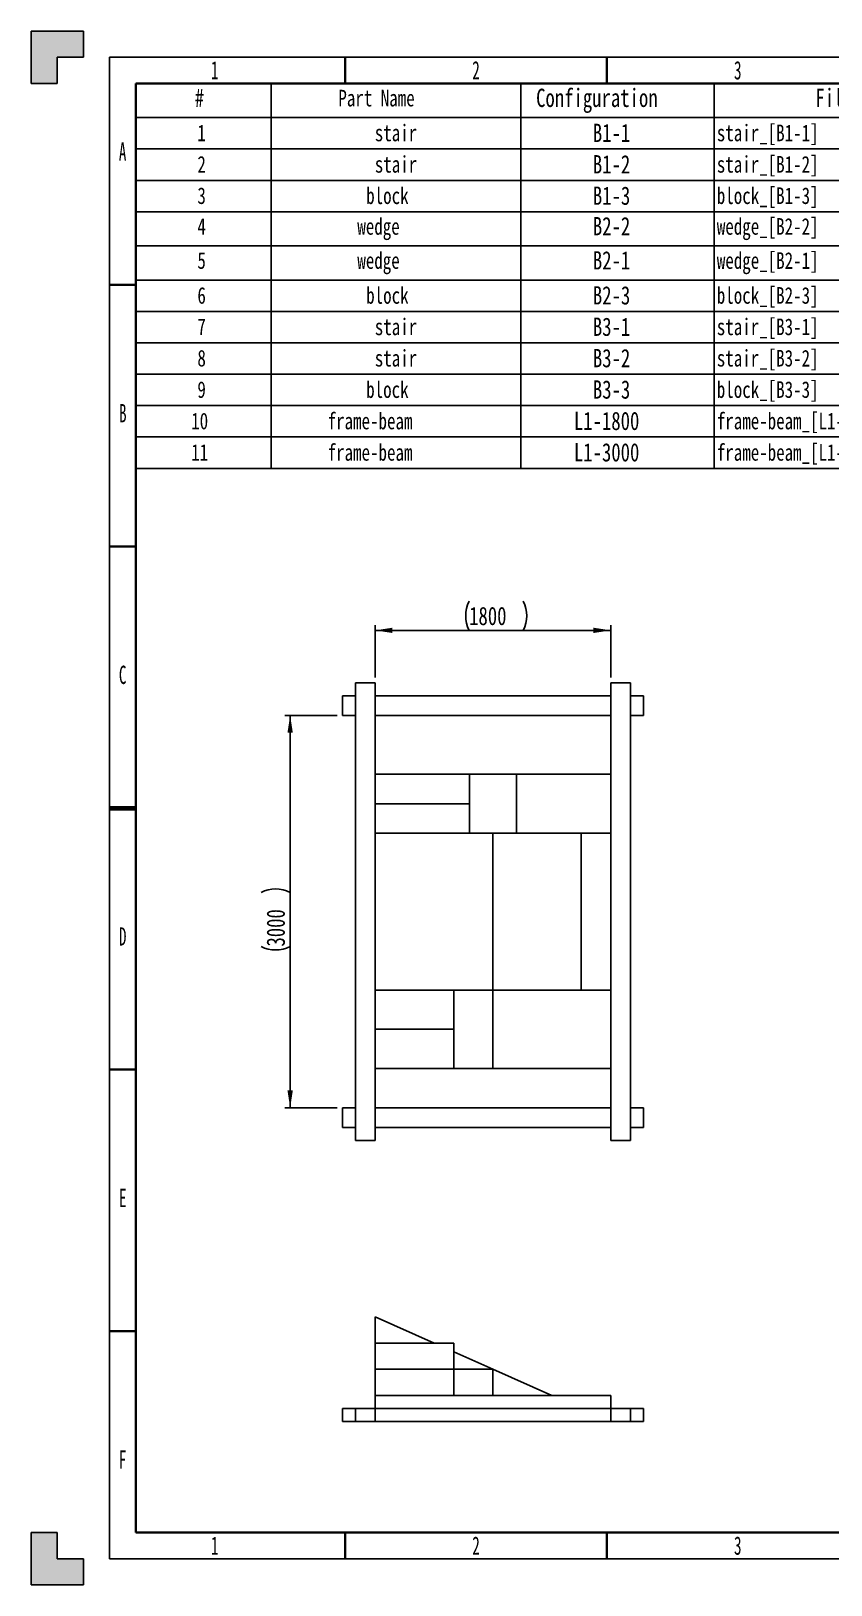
# Model space of a CAD drawing. Header units: millimetres. Extents: x 0 to 420, y 0 to 297.
# Drawn here: x 0 to 152.8, y 0 to 297 of the extents above; entities that cross this region are included whole.
import ezdxf

# ---------------------------------------------------------------- set-up
doc = ezdxf.new("R2010")
doc.units = ezdxf.units.MM
for name, color, linetype in [('BORDER', 7, 'Continuous'), ('MODELS', 7, 'Continuous'), ('REFERENCE', 9, 'Continuous')]:
    doc.layers.add(name, color=color, linetype=linetype)
doc.styles.add('SLDTEXTSTYLE0', font='TXT', dxfattribs={"width": 0.605})
doc.styles.add('SLDTEXTSTYLE1', font='TXT', dxfattribs={"width": 0.75})
doc.dimstyles.new('SLDDIMSTYLE2', dxfattribs={"dimtxt": 3.5, "dimasz": 3.302, "dimexe": 0, "dimexo": 0.0625, "dimgap": 0.875, "dimtad": 1, "dimdec": 3, "dimlfac": 40, "dimrnd": 1e-09, "dimzin": 12, "dimdsep": 46, "dimtxsty": 'SLDTEXTSTYLE1', "dimsah": 1, "dimcen": 0.09, "dimadec": 0, "dimazin": 3, "dimtfac": 1, "dimtdec": 3, "dimtofl": 0, "dimtmove": 0, "dimatfit": 3, "dimfxl": 1, "dimfrac": 2, "dimtolj": 1, "dimtzin": 12, "dimarcsym": 0})

# ---------------------------------------------------------------- blocks, each defined once
blk = doc.blocks.new('SW_TABLEANNOTATION_0')
at = {"layer": 'MODELS', "color": 0}
for p, q in [((0, 0), (0, -6.53)), ((0, 0), (25.88, 0)), ((25.88, 0), (25.88, -6.53)), ((25.88, 0), (73.53, 0)), ((73.53, 0), (73.53, -6.53)), ((73.53, 0), (110.5, 0)), ((110.5, 0), (110.5, -6.53)), ((110.5, 0), (184.06, 0)), ((184.06, 0), (184.06, -6.53)), ((184.06, 0), (207.94, 0)), ((207.94, 0), (207.94, -6.53)), ((207.94, 0), (229.36, 0)), ((229.36, 0), (229.36, -6.53)), ((0, -6.53), (25.88, -6.53)), ((0, -6.53), (0, -12.53)), ((25.88, -6.53), (73.53, -6.53)), ((25.88, -6.53), (25.88, -12.53)), ((73.53, -6.53), (110.5, -6.53)), ((73.53, -6.53), (73.53, -12.53)), ((110.5, -6.53), (184.06, -6.53)), ((110.5, -6.53), (110.5, -12.53)), ((184.06, -6.53), (207.94, -6.53)), ((184.06, -6.53), (184.06, -12.53)), ((207.94, -6.53), (229.36, -6.53)), ((207.94, -6.53), (207.94, -12.53)), ((229.36, -6.53), (229.36, -12.53)), ((0, -12.53), (0, -18.53)), ((0, -12.53), (25.88, -12.53)), ((25.88, -12.53), (25.88, -18.53)), ((25.88, -12.53), (73.53, -12.53)), ((73.53, -12.53), (73.53, -18.53)), ((73.53, -12.53), (110.5, -12.53)), ((110.5, -12.53), (110.5, -18.53)), ((110.5, -12.53), (184.06, -12.53)), ((184.06, -12.53), (184.06, -18.53)), ((184.06, -12.53), (207.94, -12.53)), ((207.94, -12.53), (207.94, -18.53)), ((207.94, -12.53), (229.36, -12.53)), ((229.36, -12.53), (229.36, -18.53)), ((0, -18.53), (0, -24.53)), ((0, -18.53), (25.88, -18.53)), ((25.88, -18.53), (25.88, -24.53)), ((25.88, -18.53), (73.53, -18.53)), ((73.53, -18.53), (73.53, -24.53)), ((73.53, -18.53), (110.5, -18.53)), ((110.5, -18.53), (110.5, -24.53)), ((110.5, -18.53), (184.06, -18.53)), ((184.06, -18.53), (184.06, -24.53)), ((184.06, -18.53), (207.94, -18.53)), ((207.94, -18.53), (207.94, -24.53)), ((207.94, -18.53), (229.36, -18.53)), ((229.36, -18.53), (229.36, -24.53)), ((0, -24.53), (0, -31.05)), ((0, -24.53), (25.88, -24.53)), ((25.88, -24.53), (25.88, -31.05)), ((25.88, -24.53), (73.53, -24.53)), ((73.53, -24.53), (73.53, -31.05)), ((73.53, -24.53), (110.5, -24.53)), ((110.5, -24.53), (110.5, -31.05)), ((110.5, -24.53), (184.06, -24.53)), ((184.06, -24.53), (184.06, -31.05)), ((184.06, -24.53), (207.94, -24.53)), ((207.94, -24.53), (207.94, -31.05)), ((207.94, -24.53), (229.36, -24.53)), ((229.36, -24.53), (229.36, -31.05)), ((0, -31.05), (0, -37.58)), ((0, -31.05), (25.88, -31.05)), ((25.88, -31.05), (25.88, -37.58)), ((25.88, -31.05), (73.53, -31.05)), ((73.53, -31.05), (73.53, -37.58)), ((73.53, -31.05), (110.5, -31.05)), ((110.5, -31.05), (110.5, -37.58)), ((110.5, -31.05), (184.06, -31.05)), ((184.06, -31.05), (184.06, -37.58)), ((184.06, -31.05), (207.94, -31.05)), ((207.94, -31.05), (207.94, -37.58)), ((207.94, -31.05), (229.36, -31.05)), ((229.36, -31.05), (229.36, -37.58)), ((0, -37.58), (0, -43.58)), ((0, -37.58), (25.88, -37.58)), ((25.88, -37.58), (25.88, -43.58)), ((25.88, -37.58), (73.53, -37.58)), ((73.53, -37.58), (73.53, -43.58)), ((73.53, -37.58), (110.5, -37.58)), ((110.5, -37.58), (110.5, -43.58)), ((110.5, -37.58), (184.06, -37.58)), ((184.06, -37.58), (184.06, -43.58)), ((184.06, -37.58), (207.94, -37.58)), ((207.94, -37.58), (207.94, -43.58)), ((207.94, -37.58), (229.36, -37.58)), ((229.36, -37.58), (229.36, -43.58)), ((0, -43.58), (0, -49.58)), ((0, -43.58), (25.88, -43.58)), ((25.88, -43.58), (25.88, -49.58)), ((25.88, -43.58), (73.53, -43.58)), ((73.53, -43.58), (73.53, -49.58)), ((73.53, -43.58), (110.5, -43.58)), ((110.5, -43.58), (110.5, -49.58)), ((110.5, -43.58), (184.06, -43.58)), ((184.06, -43.58), (184.06, -49.58)), ((184.06, -43.58), (207.94, -43.58)), ((207.94, -43.58), (207.94, -49.58)), ((207.94, -43.58), (229.36, -43.58)), ((229.36, -43.58), (229.36, -49.58)), ((0, -49.58), (0, -55.58)), ((0, -49.58), (25.88, -49.58)), ((25.88, -49.58), (25.88, -55.58)), ((25.88, -49.58), (73.53, -49.58)), ((73.53, -49.58), (73.53, -55.58)), ((73.53, -49.58), (110.5, -49.58)), ((110.5, -49.58), (110.5, -55.58)), ((110.5, -49.58), (184.06, -49.58)), ((184.06, -49.58), (184.06, -55.58)), ((184.06, -49.58), (207.94, -49.58)), ((207.94, -49.58), (207.94, -55.58)), ((207.94, -49.58), (229.36, -49.58)), ((229.36, -49.58), (229.36, -55.58)), ((0, -55.58), (0, -61.58)), ((0, -55.58), (25.88, -55.58)), ((25.88, -55.58), (25.88, -61.58)), ((25.88, -55.58), (73.53, -55.58)), ((73.53, -55.58), (73.53, -61.58)), ((73.53, -55.58), (110.5, -55.58)), ((110.5, -55.58), (110.5, -61.58)), ((110.5, -55.58), (184.06, -55.58)), ((184.06, -55.58), (184.06, -61.58)), ((184.06, -55.58), (207.94, -55.58)), ((207.94, -55.58), (207.94, -61.58)), ((207.94, -55.58), (229.36, -55.58)), ((229.36, -55.58), (229.36, -61.58)), ((0, -61.58), (0, -67.58)), ((0, -61.58), (25.88, -61.58)), ((25.88, -61.58), (25.88, -67.58)), ((25.88, -61.58), (73.53, -61.58)), ((73.53, -61.58), (73.53, -67.58)), ((73.53, -61.58), (110.5, -61.58)), ((110.5, -61.58), (110.5, -67.58)), ((110.5, -61.58), (184.06, -61.58)), ((184.06, -61.58), (184.06, -67.58)), ((184.06, -61.58), (207.94, -61.58)), ((207.94, -61.58), (207.94, -67.58)), ((207.94, -61.58), (229.36, -61.58)), ((229.36, -61.58), (229.36, -67.58)), ((0, -67.58), (0, -73.58)), ((0, -67.58), (25.88, -67.58)), ((25.88, -67.58), (25.88, -73.58)), ((25.88, -67.58), (73.53, -67.58)), ((73.53, -67.58), (73.53, -73.58)), ((73.53, -67.58), (110.5, -67.58)), ((110.5, -67.58), (110.5, -73.58)), ((110.5, -67.58), (184.06, -67.58)), ((184.06, -67.58), (184.06, -73.58)), ((184.06, -67.58), (207.94, -67.58)), ((207.94, -67.58), (207.94, -73.58)), ((207.94, -67.58), (229.36, -67.58)), ((229.36, -67.58), (229.36, -73.58)), ((0, -73.58), (25.88, -73.58)), ((25.88, -73.58), (73.53, -73.58)), ((73.53, -73.58), (110.5, -73.58)), ((110.5, -73.58), (184.06, -73.58)), ((184.06, -73.58), (207.94, -73.58)), ((207.94, -73.58), (229.36, -73.58))]:
    blk.add_line(p, q, dxfattribs=at)
at = {"layer": 'MODELS', "color": 0, "attachment_point": 1, "style": 'SLDTEXTSTYLE1'}
for s, insert, char_height in [('#', (11.26, -1.01), 3.5), ('Part Name', (38.7, -1.22), 3.175), ('Configuration', (76.48, -1.01), 3.5), ('Filename (STEP)', (129.83, -1.01), 3.5), ('Version', (187.82, -1.01), 3.5), ('QTY.', (214.07, -1.22), 3.175), ('1', (11.77, -7.88), 3.17), ('stair', (45.66, -7.88), 3.175), ('B1-1', (87.32, -7.71), 3.5), ('stair_[B1-1]', (111, -7.88), 3.175), ('v2-0', (191.34, -7.71), 3.5), ('1', (217.48, -7.88), 3.17), ('2', (11.77, -13.88), 3.17), ('stair', (45.66, -13.88), 3.175), ('B1-2', (87.32, -13.71), 3.5), ('stair_[B1-2]', (111, -13.88), 3.175), ('v2-0', (191.34, -13.71), 3.5), ('1', (217.48, -13.88), 3.17), ('3', (11.77, -19.88), 3.17), ('block', (44.02, -19.88), 3.175), ('B1-3', (87.32, -19.71), 3.5), ('block_[B1-3]', (111, -19.88), 3.175), ('v2-0', (191.34, -19.71), 3.5), ('1', (217.48, -19.88), 3.17), ('4', (11.77, -25.75), 3.17), ('wedge', (42.32, -25.75), 3.175), ('B2-2', (87.32, -25.54), 3.5), ('wedge_[B2-2]', (111, -25.75), 3.175), ('v2-0', (191.34, -25.54), 3.5), ('1', (217.48, -25.75), 3.17), ('5', (11.77, -32.27), 3.17), ('wedge', (42.32, -32.27), 3.175), ('B2-1', (87.32, -32.07), 3.5), ('wedge_[B2-1]', (111, -32.27), 3.175), ('v2-0', (191.34, -32.07), 3.5), ('1', (217.48, -32.27), 3.17), ('6', (11.77, -38.94), 3.17), ('block', (44.02, -38.94), 3.175), ('B2-3', (87.32, -38.76), 3.5), ('block_[B2-3]', (111, -38.94), 3.175), ('v2-0', (191.34, -38.76), 3.5), ('1', (217.48, -38.94), 3.17), ('7', (11.77, -44.94), 3.17), ('stair', (45.66, -44.94), 3.175), ('B3-1', (87.32, -44.76), 3.5), ('stair_[B3-1]', (111, -44.94), 3.175), ('v2-0', (191.34, -44.76), 3.5), ('1', (217.48, -44.94), 3.17), ('8', (11.77, -50.94), 3.17), ('stair', (45.66, -50.94), 3.175), ('B3-2', (87.32, -50.76), 3.5), ('stair_[B3-2]', (111, -50.94), 3.175), ('v2-0', (191.34, -50.76), 3.5), ('1', (217.48, -50.94), 3.17), ('9', (11.77, -56.94), 3.17), ('block', (44.02, -56.94), 3.175), ('B3-3', (87.32, -56.76), 3.5), ('block_[B3-3]', (111, -56.94), 3.175), ('v2-0', (191.34, -56.76), 3.5), ('1', (217.48, -56.94), 3.17), ('10', (10.59, -62.94), 3.175), ('frame-beam', (36.65, -62.94), 3.175), ('L1-1800', (83.7, -62.76), 3.5), ('frame-beam_[L1-1800]', (111, -62.94), 3.175), ('v2-0', (191.34, -62.76), 3.5), ('2', (217.48, -62.94), 3.17), ('11', (10.59, -68.94), 3.175), ('frame-beam', (36.65, -68.94), 3.175), ('L1-3000', (83.7, -68.76), 3.5), ('frame-beam_[L1-3000]', (111, -68.94), 3.175), ('v2-0', (191.34, -68.76), 3.5), ('2', (217.48, -68.94), 3.17)]:
    blk.add_mtext(s, dxfattribs=dict(at, insert=insert, char_height=char_height))
blk = doc.blocks.new('_D_4')
at = {"layer": 'REFERENCE'}
for p, q in [((58.49, 166.2), (48.49, 166.2)), ((49.49, 166.2), (49.49, 91.2)), ((58.49, 91.2), (48.49, 91.2))]:
    blk.add_line(p, q, dxfattribs=at)
for centre, start, end in [((46.71, 126.81), 63.4349, 116.5651), ((46.71, 127.58), 243.4349, 296.5651)]:
    blk.add_arc(centre, 6.21, start, end, dxfattribs=at)
for points in [[(49.49, 166.2), (48.98, 162.9), (50, 162.9)], [(49.49, 91.2), (50, 94.51), (48.98, 94.51)]]:
    blk.add_solid(points, dxfattribs=at)
at = {"layer": 'REFERENCE', "insert": (44.98, 122.02), "char_height": 3.5, "attachment_point": 1, "rotation": 90, "style": 'SLDTEXTSTYLE1'}
blk.add_mtext('3000', dxfattribs=at)
blk = doc.blocks.new('_D_5')
at = {"layer": 'REFERENCE'}
for p, q in [((65.74, 173.45), (65.74, 183.45)), ((65.74, 182.45), (110.74, 182.45)), ((110.74, 173.45), (110.74, 183.45))]:
    blk.add_line(p, q, dxfattribs=at)
for centre, start, end in [((89.24, 185.23), 153.4349, 206.5651), ((88.47, 185.23), 333.4349, 26.5651)]:
    blk.add_arc(centre, 6.21, start, end, dxfattribs=at)
for points in [[(65.74, 182.45), (69.04, 181.95), (69.04, 182.96)], [(110.74, 182.45), (107.44, 182.96), (107.44, 181.95)]]:
    blk.add_solid(points, dxfattribs=at)
at = {"layer": 'REFERENCE', "insert": (83.68, 186.96), "char_height": 3.5, "attachment_point": 1, "style": 'SLDTEXTSTYLE1'}
blk.add_mtext('1800', dxfattribs=at)

msp = doc.modelspace()

# ---------------------------------------------------------------- hatches: boundary and pattern name
at = {"layer": 'BORDER'}
for points in [[(10, 292), (10, 297), (0, 297), (0, 287), (5, 287), (5, 292)], [(5, 10), (0, 10), (0, 0), (10, 0), (10, 5), (5, 5)]]:
    msp.add_hatch(color=256, dxfattribs=at).paths.add_polyline_path(points, flags=0)

# ---------------------------------------------------------------- linework, layer by layer
at = {"color": 7, "linetype": 'Continuous', "lineweight": 25}
for p, q in [((61.99125, 84.953248), (61.99125, 172.453248)), ((61.99125, 172.453248), (65.74125, 172.453248)), ((65.74125, 166.203248), (65.74125, 172.453248)), ((110.74125, 166.203248), (110.74125, 172.453248)), ((110.74125, 172.453248), (114.49125, 172.453248)), ((114.49125, 84.953248), (114.49125, 172.453248)), ((59.49125, 169.953248), (59.49125, 166.203248)), ((61.99125, 169.953248), (59.49125, 169.953248)), ((61.99125, 169.953248), (61.99125, 166.203248)), ((65.74125, 169.953248), (65.74125, 166.203248)), ((65.74125, 169.953248), (110.74125, 169.953248)), ((110.74125, 169.953248), (110.74125, 166.203248)), ((114.49125, 169.953248), (114.49125, 166.203248)), ((114.49125, 169.953248), (116.99125, 169.953248)), ((116.99125, 169.953248), (116.99125, 166.203248)), ((61.99125, 166.203248), (59.49125, 166.203248)), ((65.74125, 166.203248), (65.74125, 154.953248)), ((65.74125, 166.203248), (110.74125, 166.203248)), ((110.74125, 166.203248), (110.74125, 154.953248)), ((114.49125, 166.203248), (116.99125, 166.203248)), ((65.74125, 154.953248), (83.74125, 154.953248)), ((65.74125, 149.328248), (65.74125, 154.953248)), ((83.74125, 154.953248), (83.74125, 149.328248)), ((83.74125, 154.953248), (92.74125, 154.953248)), ((83.74125, 149.328248), (83.74125, 154.953248)), ((92.74125, 154.953248), (92.74125, 143.703248)), ((92.74125, 154.953248), (110.74125, 154.953248)), ((92.74125, 154.953248), (110.74125, 154.953248)), ((110.74125, 154.953248), (110.74125, 143.703248)), ((65.74125, 143.703248), (65.74125, 149.328248)), ((65.74125, 149.328248), (83.74125, 149.328248)), ((83.74125, 143.703248), (83.74125, 149.328248)), ((65.74125, 143.703248), (65.74125, 113.703248)), ((65.74125, 143.703248), (88.24125, 143.703248)), ((88.24125, 143.703248), (88.24125, 113.703248)), ((88.24125, 143.703248), (88.24125, 113.703248)), ((88.24125, 143.703248), (101.74125, 143.703248)), ((101.74125, 143.703248), (110.74125, 143.703248)), ((105.11625, 143.703248), (105.11625, 113.703248)), ((105.11625, 143.703248), (105.11625, 113.703248)), ((110.74125, 143.703248), (110.74125, 113.703248)), ((110.74125, 113.703248), (110.74125, 143.703248)), ((65.74125, 113.703248), (76.99125, 113.703248)), ((65.74125, 113.703248), (65.74125, 106.203248)), ((80.74125, 113.703248), (76.99125, 113.703248)), ((80.74125, 113.703248), (88.24125, 113.703248)), ((80.74125, 113.703248), (80.74125, 106.203248)), ((88.24125, 113.703248), (99.49125, 113.703248)), ((88.24125, 113.703248), (88.24125, 98.703248)), ((99.49125, 113.703248), (110.74125, 113.703248)), ((110.74125, 113.703248), (110.74125, 98.703248)), ((80.74125, 106.203248), (65.74125, 106.203248)), ((65.74125, 106.203248), (65.74125, 98.703248)), ((80.74125, 106.203248), (80.74125, 98.703248)), ((80.74125, 106.203248), (80.74125, 98.703248)), ((80.74125, 98.703248), (65.74125, 98.703248)), ((65.74125, 98.703248), (65.74125, 91.203248)), ((80.74125, 98.703248), (88.24125, 98.703248)), ((88.24125, 98.703248), (110.74125, 98.703248)), ((88.24125, 98.703248), (110.74125, 98.703248)), ((110.74125, 98.703248), (110.74125, 91.203248)), ((59.49125, 91.203248), (59.49125, 87.453248)), ((61.99125, 91.203248), (59.49125, 91.203248)), ((61.99125, 91.203248), (61.99125, 87.453248)), ((65.74125, 84.953248), (65.74125, 91.203248)), ((65.74125, 91.203248), (65.74125, 87.453248)), ((65.74125, 91.203248), (110.74125, 91.203248)), ((110.74125, 84.953248), (110.74125, 91.203248)), ((110.74125, 91.203248), (110.74125, 87.453248)), ((114.49125, 91.203248), (114.49125, 87.453248)), ((114.49125, 91.203248), (116.99125, 91.203248)), ((116.99125, 91.203248), (116.99125, 87.453248)), ((61.99125, 87.453248), (59.49125, 87.453248)), ((65.74125, 87.453248), (110.74125, 87.453248)), ((114.49125, 87.453248), (116.99125, 87.453248)), ((61.99125, 84.953248), (65.74125, 84.953248)), ((110.74125, 84.953248), (114.49125, 84.953248)), ((65.74125, 51.219175), (76.99125, 46.219175)), ((65.74125, 46.219175), (65.74125, 51.219175)), ((80.74125, 46.219175), (65.74125, 46.219175)), ((65.74125, 46.219175), (65.74125, 41.219175)), ((80.74125, 46.219175), (80.74125, 41.219175)), ((80.74125, 44.552508), (88.24125, 41.219175)), ((65.74125, 41.219175), (65.74125, 36.219175)), ((80.74125, 41.219175), (65.74125, 41.219175)), ((80.74125, 41.219175), (80.74125, 36.219175)), ((80.74125, 41.219175), (88.24125, 41.219175)), ((80.74125, 36.219175), (80.74125, 41.219175)), ((88.24125, 41.219175), (99.49125, 36.219175)), ((88.24125, 41.219175), (88.24125, 36.219175)), ((65.74125, 36.219175), (110.74125, 36.219175)), ((65.74125, 33.719175), (65.74125, 36.219175)), ((110.74125, 36.219175), (110.74125, 33.719175)), ((59.49125, 33.719175), (59.49125, 31.219175)), ((61.99125, 33.719175), (59.49125, 33.719175)), ((61.99125, 31.219175), (61.99125, 33.719175)), ((61.99125, 33.719175), (65.74125, 33.719175)), ((65.74125, 31.219175), (65.74125, 33.719175)), ((65.74125, 33.719175), (110.74125, 33.719175)), ((110.74125, 31.219175), (110.74125, 33.719175)), ((110.74125, 33.719175), (114.49125, 33.719175)), ((114.49125, 31.219175), (114.49125, 33.719175)), ((114.49125, 33.719175), (116.99125, 33.719175)), ((116.99125, 33.719175), (116.99125, 31.219175)), ((61.99125, 31.219175), (59.49125, 31.219175)), ((61.99125, 31.219175), (65.74125, 31.219175)), ((110.74125, 31.219175), (65.74125, 31.219175)), ((110.74125, 31.219175), (114.49125, 31.219175)), ((116.99125, 31.219175), (114.49125, 31.219175))]:
    msp.add_line(p, q, dxfattribs=at)
at = {"layer": 'BORDER'}
for p, q in [((0, 297), (0, 287)), ((10, 297), (0, 297)), ((10, 292), (10, 297)), ((5, 287), (5, 292)), ((5, 292), (10, 292)), ((0, 287), (5, 287)), ((5, 10), (0, 10)), ((0, 10), (0, 0)), ((5, 5), (5, 10)), ((10, 5), (5, 5)), ((10, 0), (10, 5)), ((0, 0), (10, 0))]:
    msp.add_line(p, q, dxfattribs=at)
at = {"layer": 'BORDER', "linetype": 'Continuous', "lineweight": 25}
for p, q in [((415, 292), (15, 292)), ((15, 292), (15, 5)), ((15, 5), (415, 5))]:
    msp.add_line(p, q, dxfattribs=at)
at = {"layer": 'BORDER', "linetype": 'Continuous', "lineweight": 35}
for p, q in [((60, 287), (60, 292)), ((110, 292), (110, 287)), ((410, 287), (20, 287)), ((15, 248.5), (20, 248.5)), ((20, 198.5), (15, 198.5)), ((20, 98.5), (15, 98.5)), ((15, 48.5), (20, 48.5)), ((20, 10), (410, 10)), ((60, 5), (60, 10)), ((110, 10), (110, 5))]:
    msp.add_line(p, q, dxfattribs=at)
at = {"layer": 'BORDER', "linetype": 'Continuous', "lineweight": 70}
msp.add_line((15, 148.5), (20, 148.5), dxfattribs=at)
at = {"layer": 'MODELS', "linetype": 'Continuous', "lineweight": 35}
msp.add_line((20, 287), (20, 10), dxfattribs=at)

# ---------------------------------------------------------------- block references
at = {"layer": 'MODELS'}
msp.add_blockref('SW_TABLEANNOTATION_0', (20, 287), dxfattribs=at)

# ---------------------------------------------------------------- texts
at = {"layer": 'BORDER', "color": 7, "char_height": 3.5, "attachment_point": 2, "style": 'SLDTEXTSTYLE0'}
for s, insert in [('1', (35.063498, 291.267929)), ('2', (85, 291.267929)), ('3', (135.002127, 291.267929)), ('A', (17.481163, 275.708263)), ('B', (17.519748, 225.708263)), ('C', (17.486632, 175.708263)), ('D', (17.499089, 125.708263)), ('E', (17.521571, 75.708263)), ('F', (17.492101, 25.708263)), ('1', (35.063498, 9.267929)), ('2', (85, 9.267929)), ('3', (135.002127, 9.275149))]:
    msp.add_mtext(s, dxfattribs=dict(at, insert=insert))

# ---------------------------------------------------------------- dimensions: what is measured, and where the dimension line sits
at = {"layer": 'REFERENCE'}
dim = msp.add_linear_dim(base=(110.74125, 182.453248), p1=(65.74125, 172.453248), p2=(110.74125, 172.453248), text='(<>)', dimstyle='SLDDIMSTYLE2', dxfattribs=at)
dim.commit()
dim.dimension.update_dxf_attribs({"geometry": '_D_5', "text_midpoint": (88.854809, 182.453248), "dimtype": 160})
dim = msp.add_linear_dim(base=(49.49125, 91.203248), p1=(59.49125, 166.203248), p2=(59.49125, 91.203248), angle=90, text='(<>)', dimstyle='SLDDIMSTYLE2', dxfattribs=at)
dim.commit()
dim.dimension.update_dxf_attribs({"geometry": '_D_4', "text_midpoint": (49.49125, 127.194803), "dimtype": 160})

doc.saveas('drawing.dxf')
